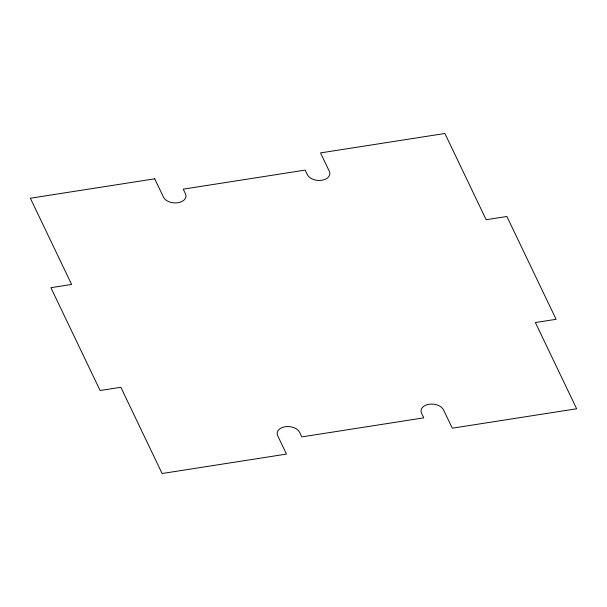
<?xml version="1.0" encoding="UTF-8"?>
<svg xmlns="http://www.w3.org/2000/svg" width="607" height="607" viewBox="0 0 607 607"><rect width="100%" height="100%" fill="white"/><g stroke="black" fill="none" stroke-linecap="round" stroke-linejoin="round"><path stroke-width="0.91" d="M154.709 178.807L30.35 198.231L71.618 284.455L50.897 287.695L100.109 390.521L120.839 387.281L162.107 473.513L286.474 454.089L277.687 435.735A11.533 7.443 4.9 0 1 285.169 426.744A11.533 7.443 4.9 0 1 299.623 432.313L301.823 436.896L423.762 417.851L421.569 413.268A11.533 7.443 4.9 0 1 429.05 404.27A11.533 7.443 4.9 0 1 443.505 409.839L452.291 428.193L576.65 408.769L535.382 322.545L556.103 319.305L506.891 216.479L486.161 219.719L444.893 133.487L320.526 152.911L329.313 171.265A11.533 7.443 4.9 0 1 321.831 180.256A11.533 7.443 4.9 0 1 307.377 174.687L305.177 170.104L183.238 189.149L185.431 193.732A11.533 7.443 4.9 0 1 177.95 202.73A11.533 7.443 4.9 0 1 163.495 197.161L154.709 178.807"/></g></svg>
